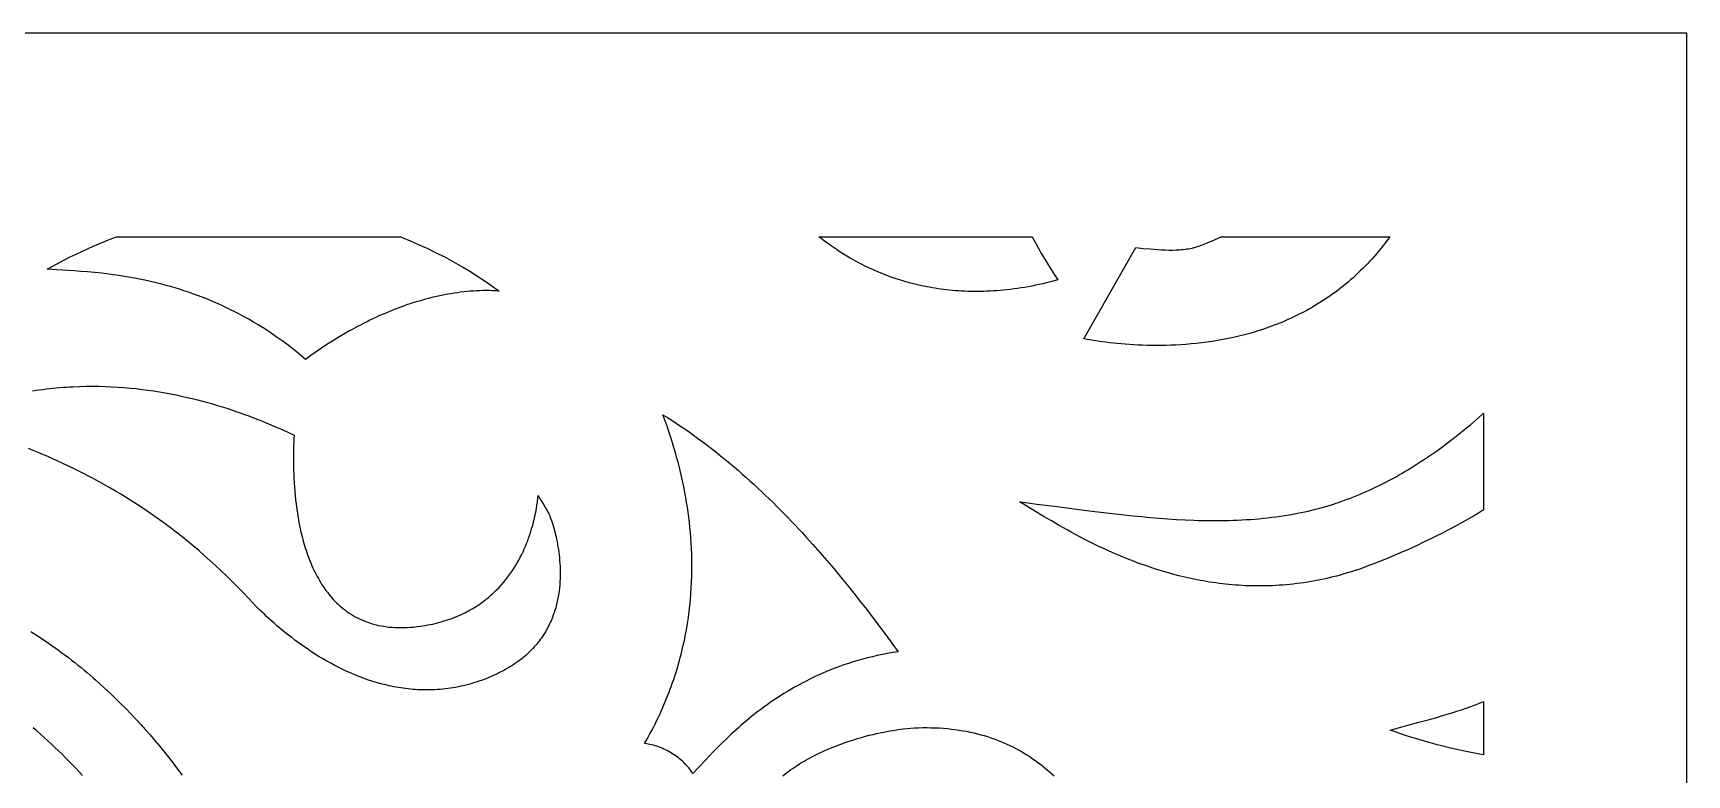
# Model space of a CAD drawing. Extents: x -1000 to 1000, y -1450 to 1450.
# Drawn here: x 593.6 to 1000, y 1267.9 to 1450 of the extents above; entities that cross this region are included whole.
import ezdxf

# ---------------------------------------------------------------- set-up
doc = ezdxf.new("R2010")
doc.units = 0
doc.layers.add('LAYER_1', color=18, linetype='CONTINUOUS')

msp = doc.modelspace()

# ---------------------------------------------------------------- linework, layer by layer
at = {"layer": 'LAYER_1'}
for points in [[(-1000, 1050), (1000, 1050), (1000, 1450), (-1000, 1450)], [(683.89, 1399.95), (684.68, 1399.64), (686.24, 1399.01), (687.75, 1398.37), (689.21, 1397.73), (690.63, 1397.08), (691.99, 1396.42), (693.3, 1395.77), (694.57, 1395.12), (695.78, 1394.48), (696.94, 1393.85), (698.05, 1393.22), (699.1, 1392.61), (700.1, 1392.01), (701.05, 1391.44), (701.94, 1390.88), (702.78, 1390.34), (703.56, 1389.83), (704.94, 1388.9), (706.09, 1388.1), (707.01, 1387.45), (707.68, 1386.97), (708.1, 1386.68), (707.31, 1386.72), (706.52, 1386.75), (705.74, 1386.77), (704.95, 1386.77), (704.16, 1386.77), (703.37, 1386.74), (702.58, 1386.71), (701.79, 1386.67), (701, 1386.61), (700.21, 1386.54), (699.43, 1386.46), (698.64, 1386.37), (697.85, 1386.27), (697.06, 1386.16), (696.28, 1386.03), (695.49, 1385.9), (694.71, 1385.75), (693.92, 1385.6), (693.14, 1385.43), (692.36, 1385.26), (691.58, 1385.07), (690.8, 1384.88), (690.02, 1384.67), (689.25, 1384.46), (688.47, 1384.23), (687.7, 1384), (686.93, 1383.76), (686.16, 1383.51), (685.39, 1383.25), (684.63, 1382.98), (683.86, 1382.7), (683.1, 1382.42), (682.35, 1382.13), (681.59, 1381.83), (680.84, 1381.52), (680.09, 1381.2), (679.34, 1380.88), (678.59, 1380.55), (677.85, 1380.21), (677.11, 1379.86), (676.38, 1379.51), (675.65, 1379.15), (674.92, 1378.79), (674.19, 1378.42), (673.47, 1378.04), (672.75, 1377.65), (672.04, 1377.26), (671.33, 1376.87), (669.92, 1376.06), (668.53, 1375.23), (667.15, 1374.38), (665.79, 1373.52), (664.45, 1372.63), (663.14, 1371.73), (661.84, 1370.81), (660.56, 1369.88), (659.4, 1370.86), (658.25, 1371.81), (657.08, 1372.73), (655.92, 1373.62), (654.76, 1374.48), (653.59, 1375.31), (652.43, 1376.11), (651.26, 1376.89), (650.1, 1377.64), (648.93, 1378.37), (647.77, 1379.06), (646.61, 1379.74), (645.44, 1380.38), (644.28, 1381.01), (643.13, 1381.61), (641.97, 1382.18), (640.82, 1382.73), (639.67, 1383.26), (638.53, 1383.77), (637.39, 1384.26), (636.26, 1384.73), (635.13, 1385.17), (634, 1385.6), (632.88, 1386), (631.77, 1386.39), (630.66, 1386.76), (629.56, 1387.11), (628.47, 1387.45), (627.38, 1387.76), (626.31, 1388.06), (625.24, 1388.35), (624.18, 1388.61), (623.13, 1388.87), (622.09, 1389.11), (621.05, 1389.33), (620.03, 1389.54), (619.02, 1389.74), (618.02, 1389.93), (617.03, 1390.1), (616.05, 1390.27), (615.09, 1390.42), (614.13, 1390.56), (613.19, 1390.69), (612.26, 1390.81), (610.45, 1391.03), (608.69, 1391.21), (607, 1391.37), (605.36, 1391.5), (603.79, 1391.61), (602.29, 1391.71), (599.51, 1391.87), (597.04, 1392.01), (598.47, 1392.81), (599.9, 1393.58), (601.33, 1394.33), (602.74, 1395.05), (604.16, 1395.74), (605.56, 1396.41), (606.96, 1397.06), (608.36, 1397.68), (609.75, 1398.27), (611.13, 1398.85), (612.5, 1399.4), (613.87, 1399.92), (614.09, 1400), (683.75, 1400)], [(839.2, 1399.82), (839.92, 1398.49), (840.66, 1397.16), (841.42, 1395.84), (842.19, 1394.54), (842.98, 1393.24), (843.78, 1391.96), (844.6, 1390.69), (845.44, 1389.43), (844.5, 1389.17), (843.57, 1388.93), (842.65, 1388.7), (841.73, 1388.48), (840.82, 1388.28), (839.92, 1388.09), (839.02, 1387.91), (838.13, 1387.74), (837.25, 1387.58), (836.37, 1387.44), (835.5, 1387.31), (834.64, 1387.19), (833.78, 1387.08), (832.93, 1386.98), (832.09, 1386.89), (831.25, 1386.81), (830.42, 1386.74), (829.6, 1386.69), (828.79, 1386.64), (827.98, 1386.61), (827.17, 1386.58), (826.38, 1386.56), (825.59, 1386.56), (824.8, 1386.56), (824.03, 1386.57), (823.26, 1386.59), (822.5, 1386.62), (821.74, 1386.66), (820.99, 1386.7), (820.25, 1386.76), (819.51, 1386.82), (818.78, 1386.89), (818.06, 1386.97), (817.35, 1387.05), (816.64, 1387.15), (815.94, 1387.25), (815.24, 1387.35), (814.56, 1387.47), (813.87, 1387.59), (813.2, 1387.72), (812.53, 1387.85), (811.87, 1387.99), (811.22, 1388.14), (810.57, 1388.29), (809.93, 1388.45), (809.3, 1388.61), (808.06, 1388.96), (806.84, 1389.32), (805.65, 1389.7), (804.49, 1390.1), (803.35, 1390.52), (802.25, 1390.95), (801.17, 1391.39), (800.12, 1391.85), (799.1, 1392.31), (798.1, 1392.79), (797.14, 1393.27), (796.2, 1393.76), (795.29, 1394.26), (794.41, 1394.76), (793.55, 1395.26), (792.73, 1395.76), (791.93, 1396.26), (791.17, 1396.76), (790.43, 1397.25), (789.72, 1397.75), (789.03, 1398.23), (788.38, 1398.71), (787.76, 1399.18), (787.16, 1399.64), (786.7, 1400), (839.11, 1400)], [(926.89, 1399.82), (926.51, 1399.3), (925.97, 1398.59), (925.43, 1397.9), (924.88, 1397.22), (924.33, 1396.55), (923.77, 1395.89), (923.21, 1395.24), (922.64, 1394.61), (922.07, 1393.98), (921.49, 1393.37), (920.91, 1392.77), (920.33, 1392.19), (919.74, 1391.61), (919.15, 1391.04), (918.55, 1390.49), (917.95, 1389.95), (917.34, 1389.41), (916.73, 1388.89), (916.12, 1388.38), (915.5, 1387.88), (914.88, 1387.39), (914.26, 1386.91), (913.63, 1386.44), (913, 1385.98), (912.37, 1385.53), (911.74, 1385.1), (911.1, 1384.67), (910.46, 1384.25), (909.81, 1383.84), (909.17, 1383.44), (908.52, 1383.05), (907.87, 1382.67), (907.22, 1382.3), (906.57, 1381.93), (905.91, 1381.58), (905.25, 1381.24), (904.59, 1380.9), (903.93, 1380.58), (903.27, 1380.26), (902.61, 1379.95), (901.94, 1379.65), (901.28, 1379.36), (900.61, 1379.07), (899.94, 1378.8), (899.27, 1378.53), (898.6, 1378.27), (897.94, 1378.02), (897.27, 1377.78), (896.6, 1377.54), (895.92, 1377.31), (895.25, 1377.09), (894.58, 1376.88), (893.91, 1376.68), (892.57, 1376.29), (891.24, 1375.92), (889.9, 1375.59), (888.57, 1375.28), (887.24, 1375), (885.92, 1374.74), (884.61, 1374.51), (883.3, 1374.3), (882, 1374.11), (880.71, 1373.95), (879.42, 1373.8), (878.15, 1373.68), (876.9, 1373.57), (875.65, 1373.49), (874.42, 1373.42), (873.2, 1373.37), (871.99, 1373.33), (870.8, 1373.31), (869.63, 1373.31), (868.48, 1373.32), (867.35, 1373.34), (866.23, 1373.37), (865.14, 1373.42), (864.06, 1373.47), (863.01, 1373.54), (861.98, 1373.61), (860.98, 1373.69), (860, 1373.78), (859.05, 1373.88), (858.12, 1373.98), (857.22, 1374.09), (856.35, 1374.2), (854.7, 1374.43), (853.17, 1374.67), (851.77, 1374.91), (864.58, 1397.33), (866.36, 1397.16), (868.16, 1397), (869.06, 1396.93), (869.96, 1396.86), (870.86, 1396.81), (871.76, 1396.77), (872.66, 1396.75), (873.56, 1396.74), (874.45, 1396.77), (874.9, 1396.79), (875.34, 1396.81), (875.79, 1396.85), (876.23, 1396.89), (876.67, 1396.94), (877.12, 1397), (877.56, 1397.07), (877.99, 1397.15), (878.43, 1397.23), (878.87, 1397.33), (879.1, 1397.39), (879.5, 1397.52), (880.06, 1397.7), (880.75, 1397.95), (881.57, 1398.26), (882.51, 1398.64), (883.55, 1399.09), (884.1, 1399.34), (884.67, 1399.61), (885.27, 1399.9), (885.48, 1400), (927.01, 1400)], [(749.46, 1355.64), (750.54, 1354.95), (751.61, 1354.25), (752.67, 1353.53), (753.73, 1352.81), (754.78, 1352.08), (755.83, 1351.34), (756.86, 1350.59), (757.9, 1349.82), (758.92, 1349.05), (759.94, 1348.28), (760.95, 1347.49), (761.96, 1346.69), (762.96, 1345.89), (763.95, 1345.08), (764.94, 1344.25), (765.93, 1343.42), (766.9, 1342.59), (767.87, 1341.74), (768.84, 1340.89), (769.79, 1340.03), (770.75, 1339.16), (771.69, 1338.29), (772.64, 1337.41), (773.57, 1336.52), (774.5, 1335.62), (775.43, 1334.72), (776.35, 1333.81), (777.26, 1332.9), (778.17, 1331.98), (779.07, 1331.05), (779.97, 1330.12), (780.86, 1329.18), (781.75, 1328.24), (782.63, 1327.29), (783.5, 1326.34), (784.38, 1325.38), (785.24, 1324.42), (786.96, 1322.47), (788.66, 1320.51), (790.34, 1318.54), (792, 1316.55), (793.64, 1314.54), (795.26, 1312.52), (796.87, 1310.49), (798.46, 1308.45), (800.03, 1306.4), (801.59, 1304.34), (803.13, 1302.28), (804.65, 1300.21), (806.16, 1298.13), (804.85, 1297.92), (803.57, 1297.7), (802.3, 1297.45), (801.05, 1297.19), (799.83, 1296.91), (798.61, 1296.61), (797.42, 1296.29), (796.25, 1295.96), (795.09, 1295.61), (793.95, 1295.25), (792.83, 1294.87), (791.73, 1294.48), (790.64, 1294.08), (789.58, 1293.66), (788.53, 1293.23), (787.49, 1292.79), (786.48, 1292.33), (785.48, 1291.87), (784.5, 1291.39), (783.53, 1290.91), (782.58, 1290.42), (781.65, 1289.91), (780.73, 1289.4), (779.83, 1288.89), (778.95, 1288.36), (778.08, 1287.83), (777.23, 1287.29), (776.39, 1286.75), (775.57, 1286.2), (774.76, 1285.65), (773.97, 1285.1), (773.2, 1284.54), (772.44, 1283.98), (771.7, 1283.41), (770.97, 1282.85), (770.25, 1282.28), (769.55, 1281.72), (768.87, 1281.15), (768.19, 1280.59), (767.54, 1280.02), (766.9, 1279.46), (766.27, 1278.9), (765.05, 1277.78), (763.89, 1276.69), (762.78, 1275.61), (761.73, 1274.56), (760.73, 1273.53), (759.78, 1272.54), (758.87, 1271.58), (757.22, 1269.8), (755.75, 1268.22), (755.51, 1268.58), (755.25, 1268.94), (754.98, 1269.29), (754.7, 1269.63), (754.41, 1269.97), (754.11, 1270.3), (753.79, 1270.62), (753.47, 1270.94), (753.14, 1271.25), (752.8, 1271.55), (752.45, 1271.84), (752.09, 1272.12), (751.73, 1272.4), (751.36, 1272.66), (750.98, 1272.92), (750.59, 1273.16), (750.2, 1273.4), (749.8, 1273.63), (749.4, 1273.84), (748.99, 1274.05), (748.58, 1274.24), (748.16, 1274.43), (747.74, 1274.6), (747.32, 1274.76), (746.89, 1274.91), (746.46, 1275.04), (746.03, 1275.17), (745.6, 1275.28), (745.17, 1275.38), (744.73, 1275.46), (744.3, 1275.53), (743.87, 1275.59), (744.32, 1276.38), (744.76, 1277.18), (745.19, 1277.97), (745.62, 1278.76), (746.03, 1279.55), (746.43, 1280.34), (746.82, 1281.13), (747.2, 1281.92), (747.57, 1282.71), (747.93, 1283.5), (748.28, 1284.28), (748.62, 1285.07), (748.95, 1285.86), (749.27, 1286.64), (749.58, 1287.42), (749.89, 1288.2), (750.18, 1288.99), (750.47, 1289.76), (750.74, 1290.54), (751.01, 1291.32), (751.27, 1292.1), (751.52, 1292.87), (751.76, 1293.64), (751.99, 1294.41), (752.21, 1295.18), (752.43, 1295.95), (752.63, 1296.72), (752.83, 1297.48), (753.02, 1298.25), (753.21, 1299.01), (753.38, 1299.77), (753.55, 1300.52), (753.71, 1301.28), (753.86, 1302.03), (754.14, 1303.53), (754.39, 1305.03), (754.62, 1306.51), (754.81, 1307.98), (754.98, 1309.44), (755.13, 1310.9), (755.25, 1312.34), (755.34, 1313.77), (755.41, 1315.19), (755.46, 1316.59), (755.49, 1317.99), (755.49, 1319.37), (755.48, 1320.74), (755.44, 1322.09), (755.39, 1323.43), (755.31, 1324.76), (755.22, 1326.07), (755.12, 1327.36), (755, 1328.64), (754.86, 1329.9), (754.71, 1331.15), (754.54, 1332.38), (754.37, 1333.59), (754.18, 1334.78), (753.98, 1335.96), (753.77, 1337.12), (753.55, 1338.25), (753.32, 1339.37), (753.08, 1340.47), (752.84, 1341.55), (752.59, 1342.6), (752.34, 1343.64), (752.08, 1344.65), (751.81, 1345.64), (751.55, 1346.61), (751.28, 1347.56), (751, 1348.48), (750.73, 1349.38), (750.46, 1350.25), (749.92, 1351.92), (749.39, 1353.5), (748.87, 1354.96), (748.37, 1356.32)], [(950, 1332.88), (949.79, 1332.76), (948.75, 1332.13), (947.69, 1331.51), (946.62, 1330.89), (945.54, 1330.28), (944.44, 1329.66), (943.33, 1329.05), (942.2, 1328.45), (941.06, 1327.85), (939.9, 1327.25), (938.73, 1326.65), (937.54, 1326.06), (936.34, 1325.48), (935.13, 1324.9), (933.9, 1324.32), (932.65, 1323.75), (931.39, 1323.18), (930.11, 1322.62), (928.82, 1322.06), (927.51, 1321.51), (926.19, 1320.96), (924.85, 1320.42), (923.49, 1319.88), (922.12, 1319.35), (921.2, 1319.01), (920.28, 1318.67), (919.36, 1318.35), (918.44, 1318.05), (917.53, 1317.76), (916.61, 1317.48), (915.7, 1317.21), (914.8, 1316.95), (913.89, 1316.71), (912.99, 1316.48), (912.1, 1316.26), (911.2, 1316.06), (910.31, 1315.87), (909.42, 1315.68), (908.53, 1315.51), (907.65, 1315.36), (906.77, 1315.21), (905.89, 1315.07), (905.02, 1314.95), (904.15, 1314.84), (903.28, 1314.73), (902.41, 1314.64), (901.55, 1314.56), (900.69, 1314.49), (899.84, 1314.43), (898.99, 1314.38), (898.14, 1314.34), (897.29, 1314.3), (896.45, 1314.28), (895.61, 1314.27), (894.78, 1314.27), (893.95, 1314.27), (893.12, 1314.29), (892.3, 1314.31), (891.48, 1314.34), (890.66, 1314.39), (889.85, 1314.44), (889.04, 1314.49), (888.24, 1314.56), (887.43, 1314.63), (886.64, 1314.72), (885.84, 1314.8), (885.05, 1314.9), (884.27, 1315.01), (883.49, 1315.12), (882.71, 1315.24), (881.94, 1315.36), (881.17, 1315.49), (880.4, 1315.63), (879.64, 1315.78), (878.88, 1315.93), (878.13, 1316.09), (876.64, 1316.42), (875.16, 1316.78), (873.71, 1317.16), (872.27, 1317.56), (870.85, 1317.98), (869.45, 1318.41), (868.06, 1318.87), (866.7, 1319.34), (865.35, 1319.82), (864.03, 1320.32), (862.72, 1320.83), (861.44, 1321.35), (860.17, 1321.88), (858.93, 1322.42), (857.7, 1322.97), (856.5, 1323.52), (855.32, 1324.08), (854.16, 1324.64), (853.03, 1325.21), (851.92, 1325.77), (850.82, 1326.34), (849.76, 1326.91), (848.71, 1327.47), (847.69, 1328.03), (845.72, 1329.14), (843.85, 1330.22), (842.08, 1331.27), (838.84, 1333.21), (837.38, 1334.09), (836.03, 1334.89), (838.16, 1334.64), (840.28, 1334.38), (844.55, 1333.85), (848.82, 1333.3), (853.11, 1332.75), (855.25, 1332.48), (857.4, 1332.22), (859.54, 1331.97), (861.69, 1331.73), (863.84, 1331.5), (865.98, 1331.29), (868.13, 1331.09), (870.28, 1330.91), (872.43, 1330.75), (874.57, 1330.62), (876.71, 1330.5), (878.86, 1330.42), (879.93, 1330.38), (881, 1330.36), (882.07, 1330.34), (883.14, 1330.33), (884.2, 1330.33), (885.27, 1330.33), (886.34, 1330.35), (887.4, 1330.37), (888.47, 1330.4), (889.53, 1330.44), (890.6, 1330.49), (891.66, 1330.55), (892.72, 1330.62), (893.78, 1330.7), (894.84, 1330.79), (895.9, 1330.89), (896.96, 1331.01), (898.02, 1331.13), (899.07, 1331.26), (900.13, 1331.41), (901.18, 1331.57), (902.23, 1331.74), (903.28, 1331.92), (904.33, 1332.12), (905.21, 1332.29), (906.08, 1332.48), (906.95, 1332.67), (907.82, 1332.88), (908.68, 1333.09), (909.54, 1333.32), (910.4, 1333.55), (911.25, 1333.8), (912.1, 1334.05), (912.94, 1334.31), (913.79, 1334.59), (914.62, 1334.87), (915.46, 1335.16), (916.29, 1335.46), (917.12, 1335.77), (917.94, 1336.09), (918.76, 1336.42), (919.58, 1336.76), (920.39, 1337.1), (921.2, 1337.46), (922.01, 1337.82), (922.81, 1338.19), (923.61, 1338.57), (924.41, 1338.96), (925.2, 1339.36), (925.99, 1339.76), (926.78, 1340.17), (927.57, 1340.59), (928.35, 1341.02), (929.12, 1341.45), (929.9, 1341.9), (930.67, 1342.35), (931.44, 1342.8), (932.2, 1343.27), (932.96, 1343.74), (933.72, 1344.22), (934.48, 1344.71), (935.23, 1345.2), (935.98, 1345.7), (936.73, 1346.21), (937.47, 1346.72), (938.21, 1347.24), (939.68, 1348.3), (941.14, 1349.38), (942.59, 1350.49), (944.02, 1351.62), (945.45, 1352.77), (946.86, 1353.94), (948.26, 1355.14), (949.65, 1356.35), (950, 1356.66)], [(950, 1272.85), (949.01, 1273.01), (947.76, 1273.24), (946.54, 1273.47), (945.34, 1273.71), (944.16, 1273.96), (943.01, 1274.22), (941.87, 1274.48), (940.76, 1274.75), (939.67, 1275.02), (938.6, 1275.29), (937.56, 1275.57), (936.54, 1275.85), (935.55, 1276.14), (933.64, 1276.7), (931.83, 1277.26), (930.13, 1277.81), (928.54, 1278.34), (927.06, 1278.85), (929.4, 1279.51), (931.74, 1280.16), (934.09, 1280.79), (936.44, 1281.43), (938.78, 1282.09), (939.94, 1282.43), (941.11, 1282.78), (942.27, 1283.13), (943.43, 1283.5), (944.58, 1283.88), (945.73, 1284.28), (947.37, 1284.88), (948.99, 1285.49), (950, 1285.88)]]:
    msp.add_lwpolyline(points, close=True, dxfattribs=at)
for points in [[(593.41, 1362.18), (594.26, 1362.31), (595.1, 1362.43), (595.95, 1362.54), (596.79, 1362.64), (597.62, 1362.74), (598.46, 1362.82), (599.29, 1362.9), (600.12, 1362.98), (600.94, 1363.04), (601.76, 1363.1), (602.58, 1363.15), (603.39, 1363.19), (605.01, 1363.25), (606.61, 1363.29), (608.2, 1363.3), (609.78, 1363.29), (611.34, 1363.25), (612.88, 1363.18), (614.41, 1363.1), (615.92, 1362.99), (617.42, 1362.86), (618.9, 1362.71), (620.36, 1362.54), (621.81, 1362.35), (623.24, 1362.14), (624.65, 1361.92), (626.04, 1361.68), (627.41, 1361.43), (628.77, 1361.16), (630.1, 1360.88), (631.42, 1360.58), (632.72, 1360.28), (633.99, 1359.96), (635.25, 1359.63), (636.48, 1359.3), (637.7, 1358.95), (638.89, 1358.6), (640.06, 1358.24), (641.21, 1357.88), (642.33, 1357.51), (643.44, 1357.13), (644.52, 1356.76), (645.58, 1356.38), (646.61, 1356), (647.62, 1355.62), (648.6, 1355.24), (649.56, 1354.86), (651.41, 1354.11), (653.15, 1353.37), (654.79, 1352.66), (656.32, 1351.97), (657.74, 1351.32), (657.7, 1350.43), (657.66, 1349.61), (657.61, 1348.56), (657.58, 1347.31), (657.56, 1345.87), (657.56, 1345.09), (657.57, 1344.26), (657.58, 1343.4), (657.61, 1342.5), (657.64, 1341.57), (657.68, 1340.61), (657.74, 1339.62), (657.81, 1338.61), (657.89, 1337.57), (657.98, 1336.52), (658.1, 1335.44), (658.23, 1334.35), (658.37, 1333.24), (658.54, 1332.12), (658.73, 1330.99), (658.93, 1329.86), (659.16, 1328.72), (659.41, 1327.58), (659.69, 1326.44), (659.99, 1325.3), (660.32, 1324.17), (660.49, 1323.6), (660.67, 1323.04), (660.86, 1322.48), (661.05, 1321.93), (661.25, 1321.37), (661.46, 1320.82), (661.68, 1320.27), (661.9, 1319.73), (662.13, 1319.19), (662.37, 1318.66), (662.62, 1318.13), (662.88, 1317.61), (663.14, 1317.09), (663.41, 1316.57), (663.69, 1316.07), (663.98, 1315.57), (664.28, 1315.07), (664.58, 1314.58), (664.9, 1314.1), (665.22, 1313.63), (665.56, 1313.16), (665.9, 1312.71), (666.25, 1312.26), (666.62, 1311.82), (666.99, 1311.39), (667.37, 1310.96), (667.76, 1310.55), (668.16, 1310.15), (668.58, 1309.76), (669, 1309.37), (669.43, 1309), (669.87, 1308.64), (670.33, 1308.29), (670.79, 1307.95), (671.27, 1307.63), (671.76, 1307.31), (672.26, 1307.01), (672.77, 1306.72), (673.29, 1306.45), (673.82, 1306.19), (674.36, 1305.94), (674.92, 1305.7), (675.49, 1305.48), (676.07, 1305.28), (676.66, 1305.08), (677.27, 1304.91), (677.88, 1304.75), (678.51, 1304.6), (679.16, 1304.47), (679.81, 1304.36), (680.48, 1304.26), (681.16, 1304.19), (681.86, 1304.12), (682.57, 1304.08), (683.29, 1304.05), (684.02, 1304.04), (684.77, 1304.05), (685.54, 1304.08), (686.31, 1304.13), (687.1, 1304.19), (687.91, 1304.28), (688.73, 1304.39), (689.36, 1304.48), (689.98, 1304.58), (690.59, 1304.69), (691.19, 1304.81), (691.79, 1304.93), (692.37, 1305.07), (692.95, 1305.21), (693.52, 1305.35), (694.08, 1305.51), (694.63, 1305.67), (695.17, 1305.84), (695.7, 1306.02), (696.22, 1306.2), (696.74, 1306.39), (697.25, 1306.59), (697.75, 1306.79), (698.24, 1307), (698.72, 1307.22), (699.19, 1307.44), (699.66, 1307.67), (700.12, 1307.9), (700.57, 1308.14), (701.01, 1308.38), (701.45, 1308.63), (701.88, 1308.88), (702.3, 1309.14), (702.71, 1309.41), (703.12, 1309.67), (703.51, 1309.95), (703.9, 1310.22), (704.29, 1310.51), (704.66, 1310.79), (705.03, 1311.08), (705.39, 1311.38), (705.75, 1311.67), (706.1, 1311.97), (706.44, 1312.28), (706.77, 1312.59), (707.42, 1313.21), (708.04, 1313.85), (708.64, 1314.5), (709.21, 1315.15), (709.76, 1315.82), (710.28, 1316.49), (710.78, 1317.17), (711.26, 1317.85), (711.71, 1318.54), (712.14, 1319.23), (712.55, 1319.92), (712.94, 1320.61), (713.31, 1321.3), (713.66, 1321.99), (713.99, 1322.67), (714.3, 1323.36), (714.6, 1324.03), (714.87, 1324.7), (715.13, 1325.37), (715.37, 1326.02), (715.6, 1326.67), (715.81, 1327.3), (716.01, 1327.93), (716.19, 1328.54), (716.36, 1329.14), (716.52, 1329.72), (716.66, 1330.28), (716.91, 1331.36), (717.12, 1332.36), (717.28, 1333.28), (717.41, 1334.09), (717.52, 1334.81), (717.64, 1335.89), (717.7, 1336.44), (718.39, 1335.32), (719.08, 1334.2), (719.43, 1333.64), (719.76, 1333.07), (720.08, 1332.5), (720.38, 1331.91), (720.47, 1331.72), (720.6, 1331.39), (720.78, 1330.93), (720.98, 1330.33), (721.21, 1329.62), (721.46, 1328.8), (721.72, 1327.87), (721.97, 1326.84), (722.1, 1326.3), (722.22, 1325.73), (722.34, 1325.14), (722.46, 1324.53), (722.57, 1323.9), (722.67, 1323.26), (722.77, 1322.6), (722.85, 1321.92), (722.93, 1321.23), (722.99, 1320.52), (723.05, 1319.8), (723.09, 1319.07), (723.11, 1318.33), (723.13, 1317.58), (723.12, 1316.82), (723.1, 1316.05), (723.07, 1315.27), (723.01, 1314.49), (722.93, 1313.7), (722.84, 1312.91), (722.72, 1312.11), (722.58, 1311.31), (722.41, 1310.51), (722.22, 1309.71), (722.01, 1308.91), (721.76, 1308.11), (721.63, 1307.71), (721.49, 1307.31), (721.35, 1306.91), (721.2, 1306.52), (721.04, 1306.12), (720.87, 1305.72), (720.69, 1305.33), (720.51, 1304.94), (720.32, 1304.55), (720.12, 1304.16), (719.91, 1303.77), (719.7, 1303.39), (719.47, 1303), (719.24, 1302.62), (719, 1302.24), (718.75, 1301.87), (718.49, 1301.49), (718.22, 1301.12), (717.94, 1300.75), (717.66, 1300.38), (717.36, 1300.02), (717.06, 1299.66), (716.74, 1299.3), (716.42, 1298.95), (716.08, 1298.6), (715.74, 1298.25), (715.38, 1297.9), (715.02, 1297.56), (714.64, 1297.23), (714.26, 1296.9), (713.86, 1296.57), (713.45, 1296.24), (713.03, 1295.92), (712.6, 1295.61), (712.16, 1295.3), (711.71, 1294.99), (711.25, 1294.69), (710.77, 1294.39), (710.29, 1294.1), (709.79, 1293.82), (709.28, 1293.53), (708.76, 1293.26), (708.22, 1292.99), (707.68, 1292.72), (707.02, 1292.42), (706.37, 1292.13), (705.72, 1291.86), (705.07, 1291.59), (704.43, 1291.34), (703.78, 1291.1), (703.13, 1290.88), (702.49, 1290.66), (701.85, 1290.46), (701.21, 1290.27), (700.57, 1290.09), (699.93, 1289.93), (699.29, 1289.77), (698.65, 1289.63), (698.02, 1289.5), (697.39, 1289.38), (696.76, 1289.27), (696.13, 1289.17), (695.5, 1289.08), (694.87, 1289), (694.25, 1288.93), (693.63, 1288.87), (693.01, 1288.83), (692.39, 1288.79), (691.77, 1288.76), (691.16, 1288.74), (690.55, 1288.73), (689.94, 1288.74), (689.33, 1288.75), (688.72, 1288.76), (688.12, 1288.79), (687.52, 1288.83), (686.92, 1288.87), (686.32, 1288.93), (685.73, 1288.99), (685.13, 1289.06), (684.54, 1289.14), (683.96, 1289.22), (683.37, 1289.32), (682.79, 1289.42), (682.21, 1289.53), (681.63, 1289.64), (681.06, 1289.77), (680.49, 1289.9), (679.92, 1290.04), (679.36, 1290.18), (678.79, 1290.33), (678.23, 1290.49), (677.12, 1290.82), (676.02, 1291.18), (674.94, 1291.56), (673.87, 1291.96), (672.81, 1292.38), (671.76, 1292.82), (670.73, 1293.28), (669.71, 1293.76), (668.71, 1294.25), (667.72, 1294.76), (666.74, 1295.28), (665.79, 1295.81), (664.84, 1296.36), (663.92, 1296.91), (663.01, 1297.48), (662.12, 1298.05), (661.24, 1298.63), (660.39, 1299.21), (659.55, 1299.8), (658.73, 1300.39), (657.92, 1300.98), (657.14, 1301.58), (656.38, 1302.17), (655.63, 1302.76), (654.91, 1303.35), (654.2, 1303.94), (653.52, 1304.52), (652.85, 1305.1), (652.21, 1305.67), (651.59, 1306.22), (650.99, 1306.77), (650.42, 1307.31), (649.34, 1308.35), (648.35, 1309.34), (647.45, 1310.26), (646.66, 1311.1), (645.29, 1312.55), (643.92, 1313.96), (642.55, 1315.35), (641.18, 1316.7), (639.8, 1318.01), (638.43, 1319.3), (637.05, 1320.55), (635.67, 1321.78), (634.29, 1322.97), (632.91, 1324.14), (631.53, 1325.27), (630.15, 1326.38), (628.77, 1327.46), (627.39, 1328.51), (626.02, 1329.53), (624.65, 1330.52), (623.28, 1331.49), (621.91, 1332.44), (620.55, 1333.35), (619.19, 1334.25), (617.84, 1335.11), (616.49, 1335.96), (615.15, 1336.78), (613.81, 1337.57), (612.49, 1338.35), (611.16, 1339.1), (609.85, 1339.83), (608.54, 1340.54), (607.24, 1341.22), (605.95, 1341.89), (604.67, 1342.54), (603.4, 1343.17), (602.14, 1343.77), (600.89, 1344.36), (599.65, 1344.93), (598.42, 1345.49), (597.2, 1346.02), (596, 1346.54), (594.81, 1347.05), (593.63, 1347.53), (592.46, 1348)], [(593.07, 1303.06), (593.95, 1302.51), (594.82, 1301.94), (595.68, 1301.38), (596.54, 1300.8), (597.38, 1300.23), (598.22, 1299.65), (599.04, 1299.06), (599.86, 1298.47), (600.68, 1297.87), (601.48, 1297.28), (602.27, 1296.67), (603.06, 1296.07), (603.84, 1295.46), (604.61, 1294.84), (605.37, 1294.23), (606.12, 1293.61), (606.86, 1292.99), (607.6, 1292.36), (608.33, 1291.74), (609.05, 1291.11), (609.76, 1290.48), (611.16, 1289.21), (612.53, 1287.94), (613.87, 1286.66), (615.17, 1285.37), (616.44, 1284.09), (617.69, 1282.8), (618.9, 1281.52), (620.08, 1280.24), (621.23, 1278.96), (622.35, 1277.68), (623.44, 1276.41), (624.49, 1275.15), (625.52, 1273.9), (626.52, 1272.65), (627.5, 1271.42), (628.44, 1270.2), (629.35, 1269), (630.24, 1267.81)], [(605.77, 1267.76), (604.94, 1268.65), (604.1, 1269.52), (603.26, 1270.39), (602.41, 1271.25), (601.56, 1272.1), (600.7, 1272.95), (599.83, 1273.79), (598.96, 1274.62), (598.08, 1275.45), (597.19, 1276.27), (596.3, 1277.08), (595.4, 1277.88), (594.5, 1278.67), (593.59, 1279.46)], [(777.81, 1267.68), (778.31, 1268.07), (778.81, 1268.45), (779.32, 1268.82), (779.83, 1269.19), (780.35, 1269.54), (780.87, 1269.89), (781.39, 1270.23), (781.91, 1270.56), (782.44, 1270.89), (782.97, 1271.2), (783.5, 1271.51), (784.04, 1271.81), (784.57, 1272.1), (785.11, 1272.39), (785.64, 1272.67), (786.72, 1273.2), (787.79, 1273.71), (788.87, 1274.18), (789.94, 1274.63), (791.01, 1275.06), (792.06, 1275.46), (793.11, 1275.83), (794.15, 1276.18), (795.17, 1276.51), (796.18, 1276.81), (797.17, 1277.09), (798.13, 1277.36), (799.08, 1277.6), (800, 1277.82), (800.9, 1278.03), (801.76, 1278.21), (802.6, 1278.38), (803.41, 1278.54), (804.17, 1278.67), (804.91, 1278.8), (806.25, 1279), (807.43, 1279.16), (808.42, 1279.27), (809.2, 1279.35), (810.08, 1279.41), (811.16, 1279.46), (812.22, 1279.48), (813.27, 1279.49), (814.31, 1279.47), (815.33, 1279.44), (816.33, 1279.4), (817.33, 1279.33), (818.3, 1279.25), (819.27, 1279.14), (820.22, 1279.03), (821.16, 1278.89), (822.08, 1278.74), (822.99, 1278.58), (823.88, 1278.4), (824.77, 1278.2), (825.64, 1277.99), (826.49, 1277.76), (827.33, 1277.52), (828.16, 1277.27), (828.98, 1277), (829.79, 1276.71), (830.58, 1276.42), (831.36, 1276.11), (832.13, 1275.79), (832.88, 1275.45), (833.62, 1275.11), (834.35, 1274.75), (835.07, 1274.38), (835.78, 1274), (836.47, 1273.61), (837.15, 1273.21), (837.83, 1272.79), (838.49, 1272.37), (839.13, 1271.94), (839.77, 1271.5), (840.4, 1271.04), (841.01, 1270.58), (841.61, 1270.11), (842.2, 1269.64), (842.79, 1269.15), (843.36, 1268.66), (843.92, 1268.16), (844.47, 1267.65)]]:
    msp.add_lwpolyline(points, dxfattribs=at)

doc.saveas('drawing.dxf')
